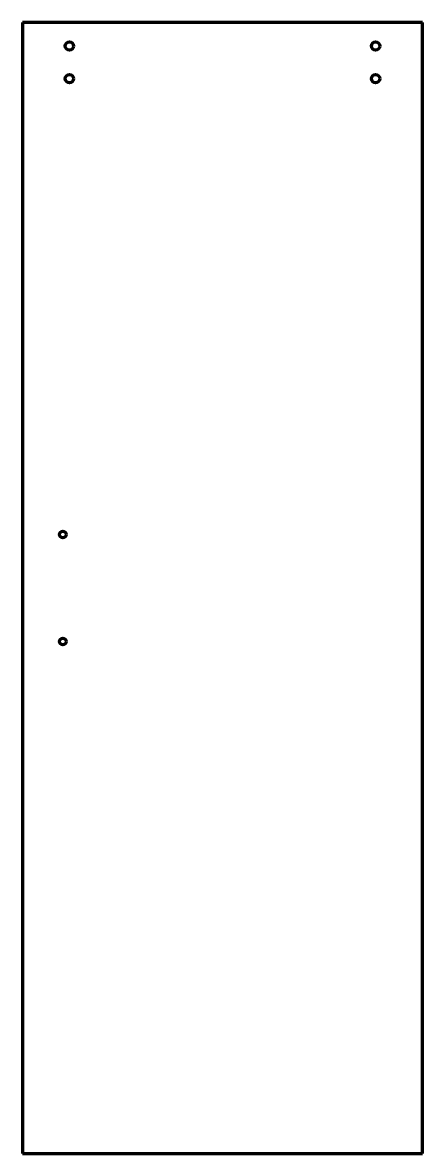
# Model space of a CAD drawing. Header units: inches. Extents: x 0 to 29.9, y 0 to 84.5.
import ezdxf

# ---------------------------------------------------------------- set-up
doc = ezdxf.new("R2010")
doc.units = ezdxf.units.IN
doc.header["$MEASUREMENT"] = 0
doc.layers.add('1', color=7, linetype='Continuous')

msp = doc.modelspace()

# ---------------------------------------------------------------- linework, layer by layer
at = {"color": 7, "lineweight": 90}
for p, q in [((0, 84.5), (0, 0)), ((29.875, 84.5), (0, 84.5)), ((29.875, 0), (29.875, 84.5)), ((0, 0), (29.875, 0))]:
    msp.add_line(p, q, dxfattribs=at)
at = {"layer": '1', "color": 1, "lineweight": 90}
for centre, radius in [((3.5, 82.75), 0.3125), ((26.375, 82.75), 0.3125), ((3.5, 80.3125), 0.3125), ((26.375, 80.3125), 0.3125), ((3, 46.25), 0.25), ((3, 38.25), 0.25)]:
    msp.add_circle(centre, radius, dxfattribs=at)

doc.saveas('drawing.dxf')
